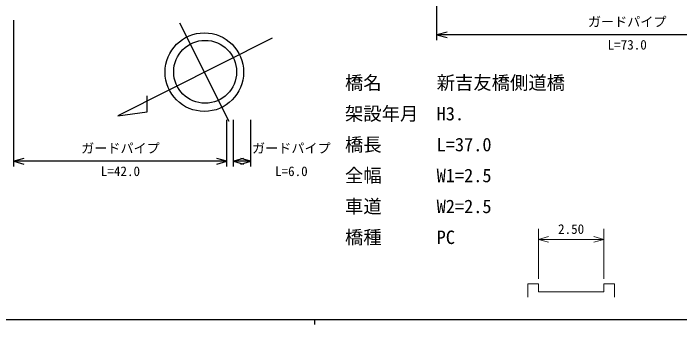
# Model space of a CAD drawing. Units: millimetres, scale not verified, with parts at other scales. Extents: x 40000 to 680000, y 20000 to 380000.
# Drawn here: x 110514 to 237680, y 204000 to 263338 of the extents above; entities that cross this region are included whole.
import ezdxf
from ezdxf.enums import TextEntityAlignment as Align

# ---------------------------------------------------------------- set-up
doc = ezdxf.new("R2010")
doc.units = ezdxf.units.MM
doc.header["$LTSCALE"] = 1000
for name, color, linetype, lineweight in [('S-BGD', 7, 'Continuous', 25), ('S-STR-HTXT', 7, 'Continuous', 13), ('S-STR-STRC', 7, 'Continuous', 25), ('S-TTL-BAND', 7, 'Continuous', 25)]:
    doc.layers.add(name, color=color, linetype=linetype, lineweight=lineweight)
doc.styles.add('@ＭＳ ゴシック', font='')
doc.styles.add('ＭＳ ゴシック', font='')
doc.styles.get('@ＭＳ ゴシック').set_extended_font_data('@MS Gothic')
doc.styles.get('ＭＳ ゴシック').set_extended_font_data('MS Gothic')

msp = doc.modelspace()

# ---------------------------------------------------------------- linework, layer by layer
at = {"layer": 'S-BGD'}
for p, q in [((151685, 242716), (142290, 261477)), ((159941, 258584), (130435, 243806)), ((136041, 244596), (136044, 247594)), ((130435, 243806), (136041, 244596))]:
    msp.add_line(p, q, dxfattribs=at)
for centre, radius in [((146969, 252134), 7493), ((147114, 252197), 5995)]:
    msp.add_circle(centre, radius, dxfattribs=at)
at = {"layer": 'S-STR-HTXT'}
for p, q in [((210715, 212756), (210715, 222256)), ((223215, 212756), (223215, 222256)), ((212647, 220774), (210715, 220256)), ((210715, 220256), (223215, 220256)), ((210715, 220256), (212647, 219738)), ((223215, 220256), (221283, 220774)), ((221283, 219738), (223215, 220256)), ((208715, 211756), (210715, 211756)), ((208715, 211756), (208715, 209256)), ((210715, 210256), (210715, 211756)), ((223215, 210256), (223215, 211756)), ((223215, 211756), (225215, 211756)), ((225215, 211756), (225215, 209256)), ((210715, 210256), (223215, 210256))]:
    msp.add_line(p, q, dxfattribs=at)
at = {"layer": 'S-STR-STRC'}
for p, q in [((191350, 258239), (191350, 293091)), ((110616, 234135), (110616, 262042)), ((193282, 259757), (191350, 259239)), ((263988, 259239), (191350, 259239)), ((191350, 259239), (193282, 258721)), ((151292, 234135), (151292, 243010)), ((152529, 234135), (152529, 243010)), ((155848, 234135), (155848, 243010)), ((112548, 235652), (110616, 235135)), ((151292, 235135), (149360, 235652)), ((154461, 235652), (152529, 235135)), ((155848, 235135), (153916, 235652)), ((151292, 235135), (110616, 235135)), ((110616, 235135), (112548, 234617)), ((149360, 234617), (151292, 235135)), ((155848, 235135), (152529, 235135)), ((152529, 235135), (154461, 234617)), ((153916, 234617), (155848, 235135))]:
    msp.add_line(p, q, dxfattribs=at)
at = {"layer": 'S-TTL-BAND'}
for p, q in [((40000, 205000), (579000, 205000)), ((168000, 205000), (168000, 204000))]:
    msp.add_line(p, q, dxfattribs=at)

# ---------------------------------------------------------------- texts
at = {"layer": 'S-STR-HTXT', "style": 'ＭＳ ゴシック'}
for s, p in [('橋名\u3000\u3000\u3000新吉友橋側道橋', (173802, 248056)), ('架設年月\u3000H3.', (173802, 242164)), ('橋長\u3000\u3000\u3000L=37.0', (173802, 236273)), ('全幅\u3000\u3000\u3000W1=2.5', (173802, 230382)), ('車道\u3000\u3000\u3000W2=2.5', (173802, 224491)), ('橋種\u3000\u3000\u3000PC', (173802, 218600))]:
    msp.add_text(s, height=2566, dxfattribs=at).set_placement(p, align=Align.BOTTOM_LEFT)
msp.add_text('2.50', height=1833, dxfattribs=at).set_placement((216965, 220756), align=Align.BOTTOM_CENTER)
at = {"layer": 'S-STR-STRC', "style": 'ＭＳ ゴシック'}
for p in [(227669, 260266), (130954, 236161), (163572, 236161)]:
    msp.add_text('ガードパイプ', height=1833, dxfattribs=at).set_placement(p, align=Align.BOTTOM_CENTER)
at = {"layer": 'S-STR-STRC', "style": '@ＭＳ ゴシック'}
for s, p in [('L=73.0', (227669, 258266)), ('L=42.0', (130954, 234161)), ('L=6.0', (163572, 234161))]:
    msp.add_text(s, height=1833, dxfattribs=at).set_placement(p, align=Align.TOP_CENTER)

doc.saveas('drawing.dxf')
